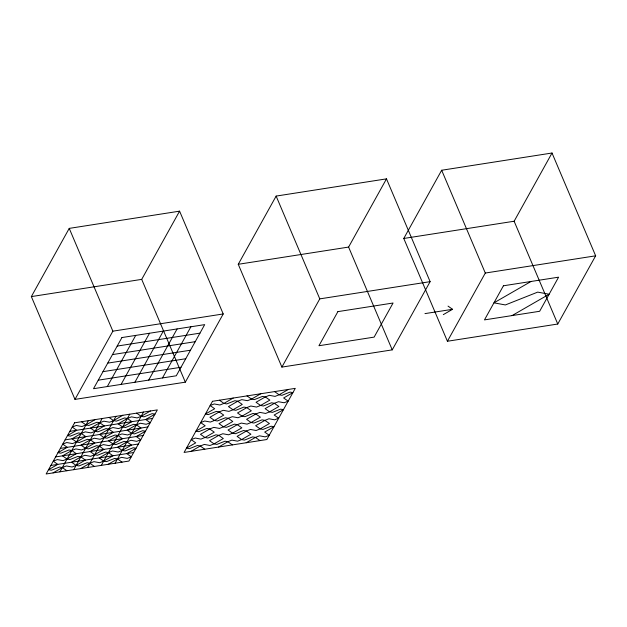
<?xml version="1.0" encoding="UTF-8"?>
<svg xmlns="http://www.w3.org/2000/svg" width="627" height="627" viewBox="0 0 627 627"><rect width="100%" height="100%" fill="white"/><g stroke="black" fill="none" stroke-linecap="round" stroke-linejoin="round"><path stroke-width="0.94" d="M31.35 296.595L69.236 228.385L179.588 211.158L223.22 313.955L185.333 382.164L74.981 399.391L31.35 296.595L141.702 279.376L179.588 211.158M74.981 399.391L112.868 331.174L69.236 228.385M59.949 471.825L88.36 420.662M107.303 386.553L135.722 335.398M73.743 469.67L102.154 418.515M121.097 384.406L149.516 333.243M87.537 467.515L115.948 416.359M134.891 382.251L163.31 331.087M101.331 465.367L129.742 414.204M148.685 380.095L177.104 328.94M115.125 463.212L143.536 412.049M162.479 377.948L190.898 326.785M238.26 264.296L276.139 196.086L386.491 178.86L430.122 281.656L392.236 349.866L281.891 367.093L238.26 264.296L348.604 247.077L386.491 178.86M281.891 367.093L319.778 298.875L276.139 196.086M403.78 238.464L441.667 170.246L552.019 153.019L595.65 255.816L557.764 324.026L447.412 341.253L403.78 238.464L514.132 221.237L552.019 153.019M447.412 341.253L485.298 273.043L441.667 170.246M95.257 419.588L85.993 424.926L81.957 426.532L76.243 425.474L72.199 427.081L76.729 430.271L67.465 435.608L70.326 436.133L78.406 432.928L81.259 433.453L85.789 436.643L76.525 441.98L72.481 443.587L66.768 442.529L62.731 444.135L67.261 447.317L57.997 452.663L60.85 453.188L68.931 449.982L71.791 450.507L76.314 453.697L67.05 459.035L63.014 460.641L57.3 459.583L53.256 461.19L57.786 464.372L48.522 469.717L51.383 470.242L59.463 467.037L62.316 467.562L66.846 470.752M122.845 415.278L113.581 420.623L109.545 422.222L103.831 421.172L99.787 422.778L90.523 428.116L95.053 431.298L97.906 431.831L105.994 428.617L108.847 429.15L113.377 432.332L104.113 437.677L100.069 439.276L94.356 438.226L90.319 439.825L81.055 445.17L85.585 448.352L88.438 448.885L96.519 445.672L99.379 446.205L103.902 449.387L94.638 454.732L90.601 456.331L84.888 455.28L80.844 456.879L71.58 462.224L76.11 465.406L78.971 465.939L87.051 462.726L89.904 463.259L94.434 466.441M150.433 410.975L141.169 416.312L137.133 417.919L131.419 416.861L127.375 418.468L118.111 423.805L122.641 426.995L125.494 427.52L133.575 424.314L136.435 424.84L140.965 428.029L131.701 433.367L127.657 434.973L121.944 433.915L117.907 435.522L108.643 440.859L113.166 444.049L116.026 444.574L124.107 441.369L126.96 441.894L131.49 445.084L122.226 450.421L118.189 452.028L112.476 450.97L108.432 452.576L99.168 457.914L103.698 461.104L106.551 461.629L114.639 458.423L117.492 458.948L122.022 462.138M53.052 472.899L62.316 467.562L66.36 465.955L72.074 467.013L76.11 465.406L85.374 460.069L80.844 456.879L77.991 456.354L69.91 459.56L67.05 459.035L62.52 455.845L71.791 450.507L75.828 448.901L81.541 449.959L85.585 448.352L94.849 443.015L90.319 439.825L87.459 439.3L79.378 442.505L76.525 441.98L71.995 438.798L81.259 433.453L85.303 431.854L91.017 432.904L95.053 431.298L104.317 425.96L99.787 422.778L96.934 422.245L88.854 425.459L85.993 424.926L81.463 421.744M80.64 468.596L89.904 463.259L93.948 461.652L99.654 462.702L103.698 461.104L112.962 455.758L108.432 452.576L105.579 452.051L97.498 455.257L94.638 454.732L90.108 451.542L99.379 446.205L103.416 444.598L109.129 445.656L113.166 444.049L122.437 438.712L117.907 435.522L115.047 434.997L106.966 438.202L104.113 437.677L99.583 434.487L108.847 429.15L112.891 427.543L118.597 428.602L122.641 426.995L131.905 421.657L127.375 418.468L124.522 417.943L116.442 421.148L113.581 420.623L109.051 417.433M108.228 464.286L117.492 458.948L121.528 457.342L127.242 458.4L131.286 456.793L126.756 453.611L136.02 448.266L133.167 447.741L125.086 450.946L122.226 450.421L117.696 447.239L126.96 441.894L131.004 440.287L136.717 441.345L140.754 439.739L136.231 436.557L145.495 431.211L142.635 430.686L134.554 433.9L131.701 433.367L127.171 430.185L136.435 424.84L140.472 423.241L146.185 424.291L150.229 422.692L145.699 419.502L154.963 414.165L152.11 413.632L144.03 416.845L141.169 416.312L136.639 413.13M233.197 398.059L223.933 403.396L219.889 405.003L214.183 403.945L210.139 405.551L214.669 408.733L205.405 414.079L208.258 414.604L216.339 411.398L219.199 411.923L223.729 415.113L214.458 420.451L210.421 422.057L204.708 420.999L200.671 422.606L205.194 425.788L195.93 431.133L198.79 431.658L206.871 428.445L209.724 428.978L214.254 432.16L204.99 437.505L200.946 439.104L195.24 438.054L191.196 439.652L195.726 442.842L186.462 448.18L189.315 448.713L197.395 445.499L200.256 446.032L204.786 449.214M260.785 393.748L251.521 399.093L247.477 400.692L241.763 399.642L237.727 401.241L228.463 406.586L232.993 409.768L235.846 410.293L243.927 407.088L246.787 407.613L251.317 410.803L242.046 416.14L238.009 417.747L232.296 416.689L228.252 418.295L218.988 423.633L223.518 426.822L226.378 427.348L234.459 424.142L237.312 424.667L241.842 427.857L232.578 433.194L228.534 434.801L222.82 433.743L218.784 435.35L209.52 440.687L214.05 443.877L216.903 444.402L224.983 441.196L227.844 441.721L232.374 444.911M288.373 389.445L279.109 394.783L275.065 396.389L269.351 395.331L265.315 396.938L256.051 402.275L260.581 405.465L263.434 405.99L271.515 402.785L274.375 403.31L278.897 406.5L269.634 411.837L265.597 413.444L259.884 412.386L255.84 413.992L246.576 419.33L251.106 422.52L253.966 423.045L262.047 419.839L264.9 420.364L269.43 423.554L260.166 428.892L256.122 430.498L250.408 429.44L246.372 431.047L237.108 436.384L241.638 439.574L244.491 440.099L252.571 436.886L255.432 437.419L259.954 440.601M190.992 451.369L200.256 446.032L204.292 444.425L210.006 445.483L214.05 443.877L223.314 438.539L218.784 435.35L215.931 434.824L207.843 438.03L204.99 437.505L200.46 434.315L209.724 428.978L213.768 427.371L219.481 428.429L223.518 426.822L232.782 421.485L228.252 418.295L225.399 417.77L217.318 420.976L214.458 420.451L209.935 417.261L219.199 411.923L223.236 410.317L228.949 411.375L232.993 409.768L242.257 404.431L237.727 401.241L234.866 400.716L226.786 403.921L223.933 403.396L219.403 400.206M443.297 314.644L452.561 309.299L448.031 306.117M218.58 447.067L227.844 441.721L231.88 440.123L237.594 441.173L241.638 439.574L250.902 434.229L246.372 431.047L243.511 430.514L235.431 433.727L232.578 433.194L228.048 430.012L237.312 424.667L241.356 423.068L247.069 424.118L251.106 422.52L260.37 417.174L255.84 413.992L252.987 413.459L244.906 416.673L242.046 416.14L237.523 412.958L246.787 407.613L250.824 406.014L256.537 407.064L260.581 405.465L269.845 400.12L265.315 396.938L262.454 396.405L254.374 399.618L251.521 399.093L246.991 395.903M246.168 442.756L255.432 437.419L259.468 435.812L265.182 436.87L269.226 435.263L264.696 432.074L273.96 426.736L271.099 426.211L263.019 429.417L260.166 428.892L255.636 425.702L264.9 420.364L268.944 418.758L274.657 419.816L278.694 418.209L274.164 415.027L283.428 409.682L280.575 409.157L272.494 412.362L269.634 411.837L265.103 408.647L274.375 403.31L278.412 401.703L284.125 402.761L288.169 401.155L283.639 397.973L292.903 392.627L290.042 392.102L281.962 395.308L279.109 394.783L274.579 391.593M531.006 281.484L493.943 302.841L505.37 304.949L537.692 292.119L549.119 294.228L512.063 315.585M112.868 331.174L223.22 313.955M319.778 298.875L430.122 281.656M485.298 273.043L595.65 255.816M117.194 346.073L199.95 333.156M112.452 354.6L195.216 341.684M107.719 363.127L190.483 350.211M424.973 313.61L452.561 309.299M102.985 371.654L185.749 358.738M98.251 380.181L181.007 367.265M69.832 431.345L152.596 418.428M65.098 439.872L147.862 426.956M60.364 448.399L143.128 435.475M55.623 456.926L138.387 444.002M50.889 465.453L133.653 452.529M514.132 221.237L557.764 324.026M348.604 247.077L392.236 349.866M141.702 279.376L185.333 382.164M74.566 422.817L46.155 473.981L128.919 461.057L157.33 409.901L74.566 422.817M121.928 337.553L93.509 388.709L176.273 375.792L204.692 324.629L121.928 337.553M212.506 401.288L184.095 452.443L266.851 439.527L295.27 388.364L212.506 401.288M337.89 311.627L318.947 345.736L374.123 337.122L393.066 303.013L337.89 311.627M503.418 285.787L484.475 319.895L539.651 311.282L558.594 277.173L503.418 285.787"/></g></svg>
